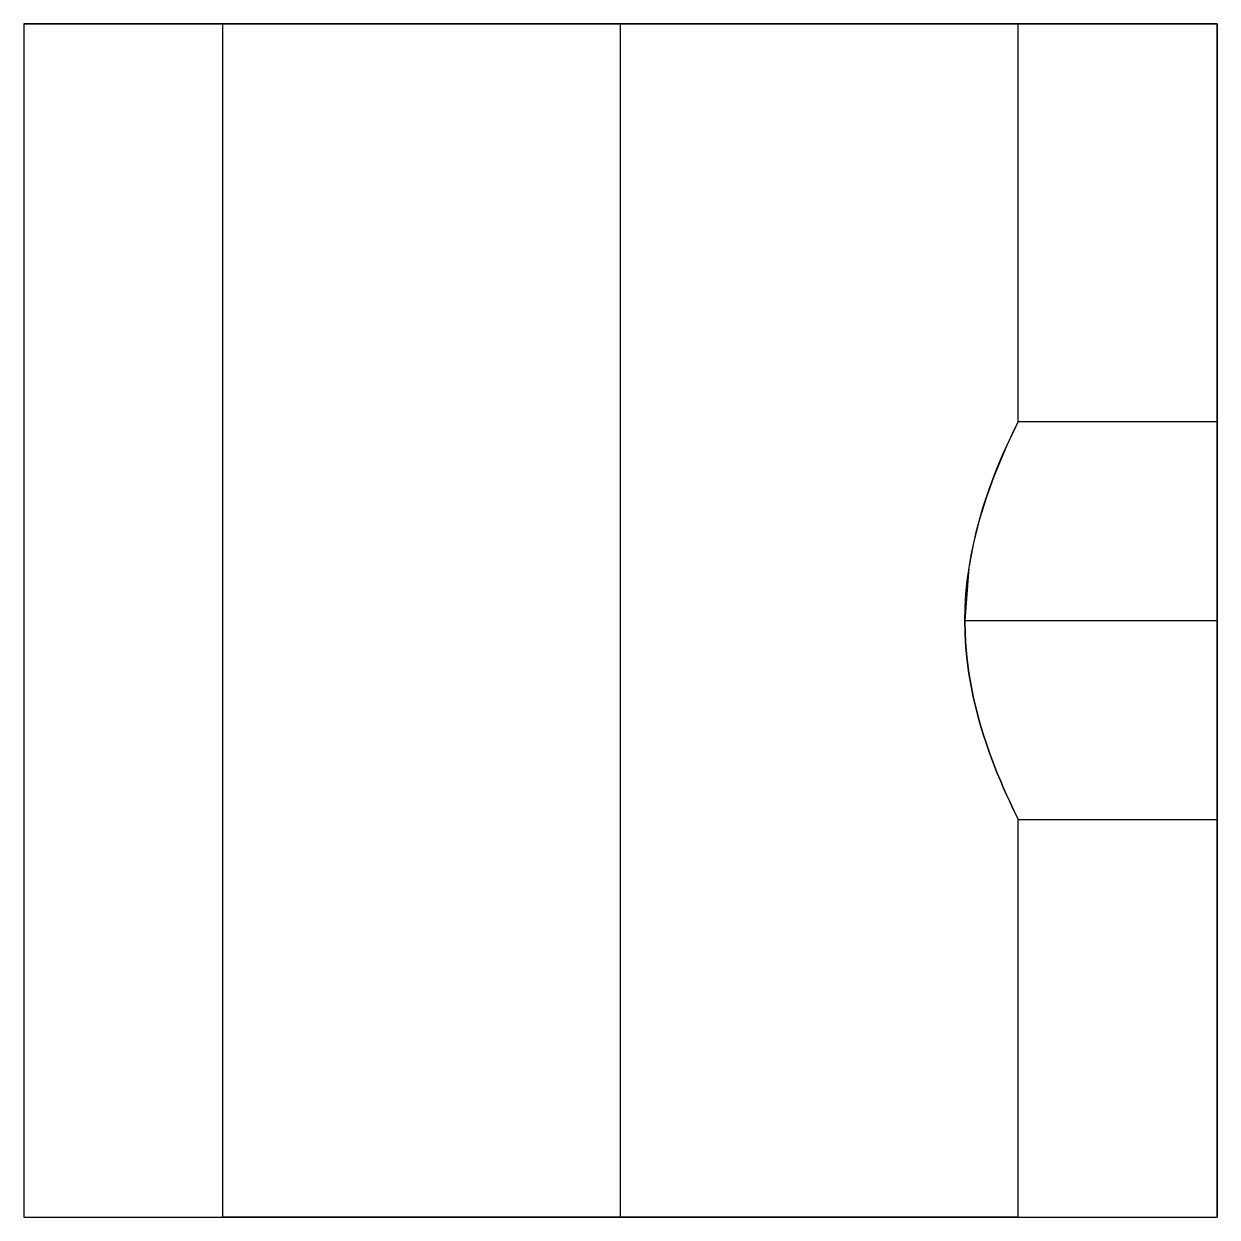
# Model space of a CAD drawing. Extents: x 0 to 6, y 0 to 6.
import ezdxf

# ---------------------------------------------------------------- set-up
doc = ezdxf.new("R2010")
doc.units = 0
doc.layers.get('0').update_dxf_attribs({"linetype": 'CONTINUOUS'})

# ---------------------------------------------------------------- blocks, each defined once
blk = doc.blocks.new('*U6')
at = {"color": 7}
for p, q in [((0, 6, 6), (6, 6, 6)), ((0, 6), (0, 6, 6)), ((0, 6, 6), (0, 0, 6)), ((0, 6), (0, 0)), ((6, 6), (0, 6)), ((1, 0, 3), (1, 6, 3)), ((3, 0, 5), (3, 6, 5)), ((3, 0, 1), (3, 6, 1)), ((5, 4, 3), (5, 6, 3)), ((6, 6), (6, 6, 6)), ((6, 6, 6), (6, 0, 6)), ((6, 0), (6, 6)), ((5, 4, 3), (6, 4, 3)), ((4.732051, 3, 4), (6, 3, 4)), ((4.732051, 3, 2), (6, 3, 2)), ((5, 2, 3), (6, 2, 3)), ((5, 0, 3), (5, 2, 3)), ((0, 0), (0, 0, 6)), ((0, 0, 6), (6, 0, 6)), ((0, 0), (6, 0)), ((6, 0, 6), (6, 0))]:
    blk.add_line(p, q, dxfattribs=at)
blk.add_polyline3d([(4.732051, 3, 4), (4.733338, 2.933207, 3.997767), (4.737172, 2.866713, 3.991077), (4.743466, 2.800814, 3.979962), (4.752084, 2.735805, 3.964469), (4.762839, 2.671975, 3.944669), (4.775501, 2.609611, 3.92065), (4.789807, 2.54899, 3.892519), (4.805466, 2.490383, 3.860402), (4.822168, 2.434053, 3.824442), (4.83959, 2.38025, 3.784799), (4.857405, 2.329215, 3.741652), (4.875289, 2.281176, 3.695192), (4.892925, 2.236348, 3.645628), (4.91001, 2.19493, 3.59318), (4.926257, 2.157108, 3.538082), (4.941402, 2.12305, 3.480582), (4.955202, 2.092909, 3.420935), (4.967441, 2.066819, 3.359408), (4.977933, 2.044898, 3.296276), (4.986519, 2.027241, 3.23182), (4.993072, 2.01393, 3.166329), (4.997494, 2.005022, 3.100096), (4.999721, 2.000558, 3.033415), (4.999721, 2.000558, 2.966585), (4.997494, 2.005022, 2.899904), (4.993072, 2.01393, 2.833671), (4.986519, 2.027241, 2.76818), (4.977933, 2.044898, 2.703724), (4.967441, 2.066819, 2.640592), (4.955202, 2.092909, 2.579065), (4.941402, 2.12305, 2.519418), (4.926257, 2.157108, 2.461918), (4.91001, 2.19493, 2.40682), (4.892925, 2.236348, 2.354372), (4.875289, 2.281176, 2.304808), (4.857405, 2.329215, 2.258348), (4.83959, 2.38025, 2.215201), (4.822168, 2.434053, 2.175558), (4.805466, 2.490383, 2.139598), (4.789807, 2.54899, 2.107481), (4.775501, 2.609611, 2.07935), (4.762839, 2.671975, 2.055331), (4.752084, 2.735805, 2.035531), (4.743466, 2.800814, 2.020038), (4.737172, 2.866713, 2.008923), (4.733338, 2.933207, 2.002233), (4.732051, 3, 2), (4.733338, 3.066793, 2.002233), (4.737172, 3.133287, 2.008923), (4.743466, 3.199186, 2.020038), (4.762839, 3.328025, 2.055331), (4.789807, 3.45101, 2.107481), (4.822168, 3.565947, 2.175558), (4.857405, 3.670785, 2.258348), (4.892925, 3.763652, 2.354372), (4.926257, 3.842892, 2.461918), (4.955202, 3.907091, 2.579065), (4.977933, 3.955102, 2.703724), (4.993072, 3.98607, 2.833671), (4.999721, 3.999442, 2.966585), (4.997494, 3.994978, 3.100096), (4.986519, 3.972759, 3.23182), (4.967441, 3.933181, 3.359408), (4.941402, 3.87695, 3.480582), (4.91001, 3.80507, 3.59318), (4.875289, 3.718824, 3.695192), (4.83959, 3.61975, 3.784799), (4.805466, 3.509617, 3.860402), (4.775501, 3.390389, 3.92065), (4.752084, 3.264195, 3.964469), (4.732051, 3, 4)], dxfattribs=at)
at = {"color": 7, "extrusion": (0, 1, 1e-16)}
for centre in [(-3, 3, 6), (-3, 3)]:
    blk.add_circle(centre, 2, dxfattribs=at)
at = {"color": 7, "extrusion": (1, 0, 1e-16)}
blk.add_circle((3, 3, 6), 1, dxfattribs=at)

msp = doc.modelspace()

# ---------------------------------------------------------------- block references
msp.add_blockref('*U6', (0, 0))

doc.saveas('drawing.dxf')
